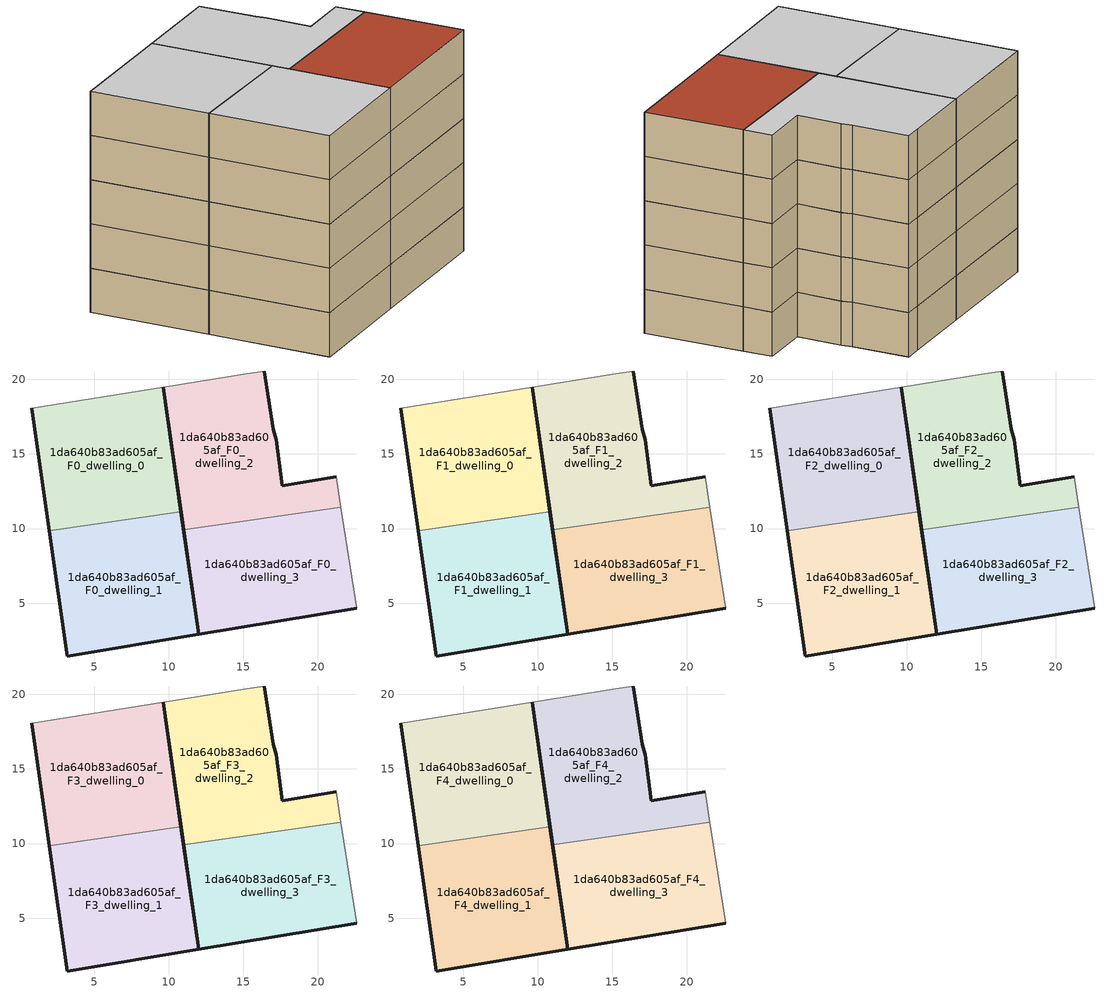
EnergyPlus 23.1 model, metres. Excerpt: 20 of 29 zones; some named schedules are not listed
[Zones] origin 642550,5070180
1da640b83ad605af_F0_dwelling_0
 floor ground (EU_floor_Construction): 10.81,11.11 9.61,19.47 0.8,18.07 1.98,9.84 z0
 wall outside (EU_wall_Construction): 1.98,9.84 0.8,18.07 / 9.61,19.47 10.81,11.11 z0:3
 wall adiabatic (EU_wall_Construction): 0.8,18.07 9.61,19.47 z0:3
 wall to 1da640b83ad605af_F0_dwelling_1 (EU_wall_Construction): 10.81,11.11 1.98,9.84 z0:3
1da640b83ad605af_F0_dwelling_1
 floor ground (EU_floor_Construction): 11.99,2.91 10.81,11.11 1.98,9.84 3.19,1.46 z0
 wall outside (EU_wall_Construction): 10.81,11.11 11.99,2.91 3.19,1.46 1.98,9.84 z0:3
1da640b83ad605af_F0_dwelling_2
 floor ground (EU_floor_Construction): 21.53,11.44 21.21,13.46 17.61,12.86 17.21,15.96 17.01,16.66 16.41,20.57 15.21,20.37 9.61,19.47 10.98,9.93 z0
 wall outside (EU_wall_Construction): 10.98,9.93 9.61,19.47 / 16.41,20.57 17.01,16.66 17.21,15.96 17.61,12.86 21.21,13.46 z0:3
 wall adiabatic (EU_wall_Construction): 21.21,13.46 21.53,11.44 / 9.61,19.47 15.21,20.37 16.41,20.57 z0:3
 wall to 1da640b83ad605af_F0_dwelling_3 (EU_wall_Construction): 21.53,11.44 10.98,9.93 z0:3
1da640b83ad605af_F0_dwelling_3
 floor ground (EU_floor_Construction): 22.61,4.65 21.53,11.44 10.98,9.93 11.99,2.91 z0
 wall outside (EU_wall_Construction): 22.61,4.65 11.99,2.91 10.98,9.93 z0:3
 wall adiabatic (EU_wall_Construction): 21.53,11.44 22.61,4.65 z0:3
1da640b83ad605af_F1_dwelling_0
 floor to 1da640b83ad605af_F0_dwelling_0 (EU_floor_Construction): 10.81,11.11 9.61,19.47 0.8,18.07 1.98,9.84 z3
 wall outside (EU_wall_Construction): 1.98,9.84 0.8,18.07 / 9.61,19.47 10.81,11.11 z3:6
 wall adiabatic (EU_wall_Construction): 0.8,18.07 9.61,19.47 z3:6
 wall to 1da640b83ad605af_F1_dwelling_1 (EU_wall_Construction): 10.81,11.11 1.98,9.84 z3:6
1da640b83ad605af_F1_dwelling_1
 floor to 1da640b83ad605af_F0_dwelling_1 (EU_floor_Construction): 11.99,2.91 10.81,11.11 1.98,9.84 3.19,1.46 z3
 wall outside (EU_wall_Construction): 10.81,11.11 11.99,2.91 3.19,1.46 1.98,9.84 z3:6
1da640b83ad605af_F1_dwelling_2
 floor to 1da640b83ad605af_F0_dwelling_2 (EU_floor_Construction): 21.53,11.44 21.21,13.46 17.61,12.86 17.21,15.96 17.01,16.66 16.41,20.57 15.21,20.37 9.61,19.47 10.98,9.93 z3
 wall outside (EU_wall_Construction): 10.98,9.93 9.61,19.47 / 16.41,20.57 17.01,16.66 17.21,15.96 17.61,12.86 21.21,13.46 z3:6
 wall adiabatic (EU_wall_Construction): 21.21,13.46 21.53,11.44 / 9.61,19.47 15.21,20.37 16.41,20.57 z3:6
 wall to 1da640b83ad605af_F1_dwelling_3 (EU_wall_Construction): 21.53,11.44 10.98,9.93 z3:6
1da640b83ad605af_F1_dwelling_3
 floor to 1da640b83ad605af_F0_dwelling_3 (EU_floor_Construction): 22.61,4.65 21.53,11.44 10.98,9.93 11.99,2.91 z3
 wall outside (EU_wall_Construction): 22.61,4.65 11.99,2.91 10.98,9.93 z3:6
 wall adiabatic (EU_wall_Construction): 21.53,11.44 22.61,4.65 z3:6
1da640b83ad605af_F2_dwelling_0
 floor to 1da640b83ad605af_F1_dwelling_0 (EU_floor_Construction): 10.81,11.11 9.61,19.47 0.8,18.07 1.98,9.84 z6
 wall outside (EU_wall_Construction): 1.98,9.84 0.8,18.07 / 9.61,19.47 10.81,11.11 z6:9
 wall adiabatic (EU_wall_Construction): 0.8,18.07 9.61,19.47 z6:9
 wall to 1da640b83ad605af_F2_dwelling_1 (EU_wall_Construction): 10.81,11.11 1.98,9.84 z6:9
1da640b83ad605af_F2_dwelling_1
 floor to 1da640b83ad605af_F1_dwelling_1 (EU_floor_Construction): 11.99,2.91 10.81,11.11 1.98,9.84 3.19,1.46 z6
 wall outside (EU_wall_Construction): 10.81,11.11 11.99,2.91 3.19,1.46 1.98,9.84 z6:9
1da640b83ad605af_F2_dwelling_2
 floor to 1da640b83ad605af_F1_dwelling_2 (EU_floor_Construction): 21.53,11.44 21.21,13.46 17.61,12.86 17.21,15.96 17.01,16.66 16.41,20.57 15.21,20.37 9.61,19.47 10.98,9.93 z6
 wall outside (EU_wall_Construction): 10.98,9.93 9.61,19.47 / 16.41,20.57 17.01,16.66 17.21,15.96 17.61,12.86 21.21,13.46 z6:9
 wall adiabatic (EU_wall_Construction): 21.21,13.46 21.53,11.44 / 9.61,19.47 15.21,20.37 16.41,20.57 z6:9
 wall to 1da640b83ad605af_F2_dwelling_3 (EU_wall_Construction): 21.53,11.44 10.98,9.93 z6:9
1da640b83ad605af_F2_dwelling_3
 floor to 1da640b83ad605af_F1_dwelling_3 (EU_floor_Construction): 22.61,4.65 21.53,11.44 10.98,9.93 11.99,2.91 z6
 wall outside (EU_wall_Construction): 22.61,4.65 11.99,2.91 10.98,9.93 z6:9
 wall adiabatic (EU_wall_Construction): 21.53,11.44 22.61,4.65 z6:9
1da640b83ad605af_F3_dwelling_0
 floor to 1da640b83ad605af_F2_dwelling_0 (EU_floor_Construction): 10.81,11.11 9.61,19.47 0.8,18.07 1.98,9.84 z9
 wall outside (EU_wall_Construction): 1.98,9.84 0.8,18.07 / 9.61,19.47 10.81,11.11 z9:12
 wall adiabatic (EU_wall_Construction): 0.8,18.07 9.61,19.47 z9:12
 wall to 1da640b83ad605af_F3_dwelling_1 (EU_wall_Construction): 10.81,11.11 1.98,9.84 z9:12
1da640b83ad605af_F3_dwelling_1
 floor to 1da640b83ad605af_F2_dwelling_1 (EU_floor_Construction): 11.99,2.91 10.81,11.11 1.98,9.84 3.19,1.46 z9
 wall outside (EU_wall_Construction): 10.81,11.11 11.99,2.91 3.19,1.46 1.98,9.84 z9:12
1da640b83ad605af_F3_dwelling_2
 floor to 1da640b83ad605af_F2_dwelling_2 (EU_floor_Construction): 21.53,11.44 21.21,13.46 17.61,12.86 17.21,15.96 17.01,16.66 16.41,20.57 15.21,20.37 9.61,19.47 10.98,9.93 z9
 wall outside (EU_wall_Construction): 10.98,9.93 9.61,19.47 / 16.41,20.57 17.01,16.66 17.21,15.96 17.61,12.86 21.21,13.46 z9:12
 wall adiabatic (EU_wall_Construction): 21.21,13.46 21.53,11.44 / 9.61,19.47 15.21,20.37 16.41,20.57 z9:12
 wall to 1da640b83ad605af_F3_dwelling_3 (EU_wall_Construction): 21.53,11.44 10.98,9.93 z9:12
1da640b83ad605af_F3_dwelling_3
 floor to 1da640b83ad605af_F2_dwelling_3 (EU_floor_Construction): 22.61,4.65 21.53,11.44 10.98,9.93 11.99,2.91 z9
 wall outside (EU_wall_Construction): 22.61,4.65 11.99,2.91 10.98,9.93 z9:12
 wall adiabatic (EU_wall_Construction): 21.53,11.44 22.61,4.65 z9:12
1da640b83ad605af_F4_dwelling_0
 floor to 1da640b83ad605af_F3_dwelling_0 (EU_floor_Construction): 10.81,11.11 9.61,19.47 0.8,18.07 1.98,9.84 z12
 wall outside (EU_wall_Construction): 1.98,9.84 0.8,18.07 / 9.61,19.47 10.81,11.11 z12:15
 wall adiabatic (EU_wall_Construction): 0.8,18.07 9.61,19.47 z12:15
 wall to 1da640b83ad605af_F4_dwelling_1 (EU_wall_Construction): 10.81,11.11 1.98,9.84 z12:15
 ceiling to 1da640b83ad605af_F5_dwelling_0 (EU_floor_Construction): 9.61,19.47 10.81,11.11 1.98,9.84 0.8,18.07 z15
1da640b83ad605af_F4_dwelling_1
 floor to 1da640b83ad605af_F3_dwelling_1 (EU_floor_Construction): 11.99,2.91 10.81,11.11 1.98,9.84 3.19,1.46 z12
 wall outside (EU_wall_Construction): 10.81,11.11 11.99,2.91 3.19,1.46 1.98,9.84 z12:15
 ceiling to 1da640b83ad605af_F5_dwelling_1 (EU_floor_Construction): 10.81,11.11 11.99,2.91 3.19,1.46 1.98,9.84 z15
1da640b83ad605af_F4_dwelling_2
 floor to 1da640b83ad605af_F3_dwelling_2 (EU_floor_Construction): 21.53,11.44 21.21,13.46 17.61,12.86 17.21,15.96 17.01,16.66 16.41,20.57 15.21,20.37 9.61,19.47 10.98,9.93 z12
 wall outside (EU_wall_Construction): 10.98,9.93 9.61,19.47 / 16.41,20.57 17.01,16.66 17.21,15.96 17.61,12.86 21.21,13.46 z12:15
 wall adiabatic (EU_wall_Construction): 21.21,13.46 21.53,11.44 / 9.61,19.47 15.21,20.37 16.41,20.57 z12:15
 wall to 1da640b83ad605af_F4_dwelling_3 (EU_wall_Construction): 21.53,11.44 10.98,9.93 z12:15
 ceiling to 1da640b83ad605af_F5_dwelling_2 (EU_floor_Construction): 16.41,20.57 17.01,16.66 17.21,15.96 17.61,12.86 21.21,13.46 21.53,11.44 10.98,9.93 9.61,19.47 15.21,20.37 z15
1da640b83ad605af_F4_dwelling_3
 floor to 1da640b83ad605af_F3_dwelling_3 (EU_floor_Construction): 22.61,4.65 21.53,11.44 10.98,9.93 11.99,2.91 z12
 wall outside (EU_wall_Construction): 22.61,4.65 11.99,2.91 10.98,9.93 z12:15
 wall adiabatic (EU_wall_Construction): 21.53,11.44 22.61,4.65 z12:15
 roof outside (EU_roof_Construction): 21.53,11.44 22.61,4.65 11.99,2.91 10.98,9.93 z15
[Building]
EU S2 Campaign: North Axis=0; Terrain=City; Solar Distribution=FullExterior
[Site:Location]
Lyon-Bron: Latitude=45.75; Longitude=5; Time Zone=1; Elevation=198
[SizingPeriod:WeatherFileDays]
AnnualSizingPeriod: Begin Month=1; Begin Day of Month=1; End Month=12; End Day of Month=31; Day of Week for Start Day=Monday; Use Weather File Daylight Saving Period=No; Use Weather File Rain and Snow Indicators=No
[MATERIAL]
EU_InternalMass_Material: Roughness=MediumRough; Thickness=0.1; Conductivity=1; Density=1800; Specific Heat=900; Thermal Absorptance=0.9; Solar Absorptance=0.7; Visible Absorptance=0.7
[MATERIAL:NOMASS] Roughness=MediumRough; Thermal Absorptance=0.9; Solar Absorptance=0.7; Visible Absorptance=0.7
Name | Thermal Resistance
EU_wall_NoMass | 0.776494
EU_roof_NoMass | 0.486893
EU_floor_NoMass | 0.421597
[CONSTRUCTION]
EU_wall_Construction: EU_wall_NoMass
EU_roof_Construction: EU_roof_NoMass
EU_floor_Construction: EU_floor_NoMass
EU_InternalMass_Construction: EU_InternalMass_Material
[ZONE] Type=1; Multiplier=1; Ceiling Height=autocalculate; Floor Area=autocalculate; Part of Total Floor Area=Yes
Name | Volume
1da640b83ad605af_F0_dwelling_0; 1da640b83ad605af_F1_dwelling_0; 1da640b83ad605af_F2_dwelling_0; 1da640b83ad605af_F3_dwelling_0; 1da640b83ad605af_F4_dwelling_0; 1da640b83ad605af_F0_dwelling_3 | 224.292
1da640b83ad605af_F0_dwelling_1 | 224.263
1da640b83ad605af_F1_dwelling_1; 1da640b83ad605af_F2_dwelling_1; 1da640b83ad605af_F3_dwelling_1; 1da640b83ad605af_F4_dwelling_1 | 224.264
1da640b83ad605af_F0_dwelling_2; 1da640b83ad605af_F1_dwelling_2; 1da640b83ad605af_F2_dwelling_2; 1da640b83ad605af_F3_dwelling_2; 1da640b83ad605af_F4_dwelling_2 | 224.29
1da640b83ad605af_F1_dwelling_3; 1da640b83ad605af_F2_dwelling_3; 1da640b83ad605af_F3_dwelling_3; 1da640b83ad605af_F4_dwelling_3 | 224.294
[INTERNALMASS] Construction=EU_InternalMass_Construction
Name | Zone or ZoneList | Surface Area
1da640b83ad605af_F0_dwelling_0_EU_InternalMass | 1da640b83ad605af_F0_dwelling_0 | 74.7641
1da640b83ad605af_F0_dwelling_1_EU_InternalMass | 1da640b83ad605af_F0_dwelling_1 | 74.7544
1da640b83ad605af_F0_dwelling_2_EU_InternalMass | 1da640b83ad605af_F0_dwelling_2 | 74.7633
1da640b83ad605af_F0_dwelling_3_EU_InternalMass | 1da640b83ad605af_F0_dwelling_3 | 74.7645
1da640b83ad605af_F1_dwelling_0_EU_InternalMass | 1da640b83ad605af_F1_dwelling_0 | 74.7641
1da640b83ad605af_F1_dwelling_1_EU_InternalMass | 1da640b83ad605af_F1_dwelling_1 | 74.7544
1da640b83ad605af_F1_dwelling_2_EU_InternalMass | 1da640b83ad605af_F1_dwelling_2 | 74.7633
1da640b83ad605af_F1_dwelling_3_EU_InternalMass | 1da640b83ad605af_F1_dwelling_3 | 74.7645
1da640b83ad605af_F2_dwelling_0_EU_InternalMass | 1da640b83ad605af_F2_dwelling_0 | 74.7641
1da640b83ad605af_F2_dwelling_1_EU_InternalMass | 1da640b83ad605af_F2_dwelling_1 | 74.7544
1da640b83ad605af_F2_dwelling_2_EU_InternalMass | 1da640b83ad605af_F2_dwelling_2 | 74.7633
1da640b83ad605af_F2_dwelling_3_EU_InternalMass | 1da640b83ad605af_F2_dwelling_3 | 74.7645
1da640b83ad605af_F3_dwelling_0_EU_InternalMass | 1da640b83ad605af_F3_dwelling_0 | 74.7641
1da640b83ad605af_F3_dwelling_1_EU_InternalMass | 1da640b83ad605af_F3_dwelling_1 | 74.7544
1da640b83ad605af_F3_dwelling_2_EU_InternalMass | 1da640b83ad605af_F3_dwelling_2 | 74.7633
1da640b83ad605af_F3_dwelling_3_EU_InternalMass | 1da640b83ad605af_F3_dwelling_3 | 74.7645
1da640b83ad605af_F4_dwelling_0_EU_InternalMass | 1da640b83ad605af_F4_dwelling_0 | 74.7641
1da640b83ad605af_F4_dwelling_1_EU_InternalMass | 1da640b83ad605af_F4_dwelling_1 | 74.7544
1da640b83ad605af_F4_dwelling_2_EU_InternalMass | 1da640b83ad605af_F4_dwelling_2 | 74.7633
1da640b83ad605af_F4_dwelling_3_EU_InternalMass | 1da640b83ad605af_F4_dwelling_3 | 74.7645
[OTHEREQUIPMENT] Fuel Type=Electricity; Design Level Calculation Method=Watts/Area; Power per Zone Floor Area=1; Fraction Latent=0; Fraction Radiant=0; Fraction Lost=0; Carbon Dioxide Generation Rate=0; EndUse Subcategory=EU_Step8_InternalGains
Name | Zone or ZoneList or Space or SpaceList | Schedule
EU_Step8_InternalGain_1da640b83ad605af_F0_dwelling_0_f000 | 1da640b83ad605af_F0_dwelling_0 | EU_Step8_GainSchedule_1da640b83ad605af_F0_dwelling_0_f000
EU_Step8_InternalGain_1da640b83ad605af_F0_dwelling_1_f000 | 1da640b83ad605af_F0_dwelling_1 | EU_Step8_GainSchedule_1da640b83ad605af_F0_dwelling_1_f000
EU_Step8_InternalGain_1da640b83ad605af_F0_dwelling_2_f000 | 1da640b83ad605af_F0_dwelling_2 | EU_Step8_GainSchedule_1da640b83ad605af_F0_dwelling_2_f000
EU_Step8_InternalGain_1da640b83ad605af_F0_dwelling_3_f000 | 1da640b83ad605af_F0_dwelling_3 | EU_Step8_GainSchedule_1da640b83ad605af_F0_dwelling_3_f000
EU_Step8_InternalGain_1da640b83ad605af_F1_dwelling_0_f000 | 1da640b83ad605af_F1_dwelling_0 | EU_Step8_GainSchedule_1da640b83ad605af_F1_dwelling_0_f000
EU_Step8_InternalGain_1da640b83ad605af_F1_dwelling_1_f000 | 1da640b83ad605af_F1_dwelling_1 | EU_Step8_GainSchedule_1da640b83ad605af_F1_dwelling_1_f000
EU_Step8_InternalGain_1da640b83ad605af_F1_dwelling_2_f000 | 1da640b83ad605af_F1_dwelling_2 | EU_Step8_GainSchedule_1da640b83ad605af_F1_dwelling_2_f000
EU_Step8_InternalGain_1da640b83ad605af_F1_dwelling_3_f000 | 1da640b83ad605af_F1_dwelling_3 | EU_Step8_GainSchedule_1da640b83ad605af_F1_dwelling_3_f000
EU_Step8_InternalGain_1da640b83ad605af_F2_dwelling_0_f000 | 1da640b83ad605af_F2_dwelling_0 | EU_Step8_GainSchedule_1da640b83ad605af_F2_dwelling_0_f000
EU_Step8_InternalGain_1da640b83ad605af_F2_dwelling_1_f000 | 1da640b83ad605af_F2_dwelling_1 | EU_Step8_GainSchedule_1da640b83ad605af_F2_dwelling_1_f000
EU_Step8_InternalGain_1da640b83ad605af_F2_dwelling_2_f000 | 1da640b83ad605af_F2_dwelling_2 | EU_Step8_GainSchedule_1da640b83ad605af_F2_dwelling_2_f000
EU_Step8_InternalGain_1da640b83ad605af_F2_dwelling_3_f000 | 1da640b83ad605af_F2_dwelling_3 | EU_Step8_GainSchedule_1da640b83ad605af_F2_dwelling_3_f000
EU_Step8_InternalGain_1da640b83ad605af_F3_dwelling_0_f000 | 1da640b83ad605af_F3_dwelling_0 | EU_Step8_GainSchedule_1da640b83ad605af_F3_dwelling_0_f000
EU_Step8_InternalGain_1da640b83ad605af_F3_dwelling_1_f000 | 1da640b83ad605af_F3_dwelling_1 | EU_Step8_GainSchedule_1da640b83ad605af_F3_dwelling_1_f000
EU_Step8_InternalGain_1da640b83ad605af_F3_dwelling_2_f000 | 1da640b83ad605af_F3_dwelling_2 | EU_Step8_GainSchedule_1da640b83ad605af_F3_dwelling_2_f000
EU_Step8_InternalGain_1da640b83ad605af_F3_dwelling_3_f000 | 1da640b83ad605af_F3_dwelling_3 | EU_Step8_GainSchedule_1da640b83ad605af_F3_dwelling_3_f000
EU_Step8_InternalGain_1da640b83ad605af_F4_dwelling_0_f000 | 1da640b83ad605af_F4_dwelling_0 | EU_Step8_GainSchedule_1da640b83ad605af_F4_dwelling_0_f000
EU_Step8_InternalGain_1da640b83ad605af_F4_dwelling_1_f000 | 1da640b83ad605af_F4_dwelling_1 | EU_Step8_GainSchedule_1da640b83ad605af_F4_dwelling_1_f000
EU_Step8_InternalGain_1da640b83ad605af_F4_dwelling_2_f000 | 1da640b83ad605af_F4_dwelling_2 | EU_Step8_GainSchedule_1da640b83ad605af_F4_dwelling_2_f000
EU_Step8_InternalGain_1da640b83ad605af_F4_dwelling_3_f000 | 1da640b83ad605af_F4_dwelling_3 | EU_Step8_GainSchedule_1da640b83ad605af_F4_dwelling_3_f000
[ZONEVENTILATION:DESIGNFLOWRATE] Schedule=EU_AlwaysOn; Design Flow Rate Calculation Method=AirChanges/Hour; Air Changes per Hour=0.693814; Ventilation Type=Natural; Fan Pressure Rise=0; Fan Total Efficiency=1; Constant Term Coefficient=1; Temperature Term Coefficient=0; Velocity Term Coefficient=0; Velocity Squared Term Coefficient=0; Minimum Indoor Temperature=-100; Maximum Indoor Temperature=100; Delta Temperature=-100; Minimum Outdoor Temperature=-100; Maximum Outdoor Temperature=100; Maximum Wind Speed=40
Name | Zone or ZoneList or Space or SpaceList
EU_ConstantAir_1da640b83ad605af_F0_dwelling_0 | 1da640b83ad605af_F0_dwelling_0
EU_ConstantAir_1da640b83ad605af_F0_dwelling_1 | 1da640b83ad605af_F0_dwelling_1
EU_ConstantAir_1da640b83ad605af_F0_dwelling_2 | 1da640b83ad605af_F0_dwelling_2
EU_ConstantAir_1da640b83ad605af_F0_dwelling_3 | 1da640b83ad605af_F0_dwelling_3
EU_ConstantAir_1da640b83ad605af_F1_dwelling_0 | 1da640b83ad605af_F1_dwelling_0
EU_ConstantAir_1da640b83ad605af_F1_dwelling_1 | 1da640b83ad605af_F1_dwelling_1
EU_ConstantAir_1da640b83ad605af_F1_dwelling_2 | 1da640b83ad605af_F1_dwelling_2
EU_ConstantAir_1da640b83ad605af_F1_dwelling_3 | 1da640b83ad605af_F1_dwelling_3
EU_ConstantAir_1da640b83ad605af_F2_dwelling_0 | 1da640b83ad605af_F2_dwelling_0
EU_ConstantAir_1da640b83ad605af_F2_dwelling_1 | 1da640b83ad605af_F2_dwelling_1
EU_ConstantAir_1da640b83ad605af_F2_dwelling_2 | 1da640b83ad605af_F2_dwelling_2
EU_ConstantAir_1da640b83ad605af_F2_dwelling_3 | 1da640b83ad605af_F2_dwelling_3
EU_ConstantAir_1da640b83ad605af_F3_dwelling_0 | 1da640b83ad605af_F3_dwelling_0
EU_ConstantAir_1da640b83ad605af_F3_dwelling_1 | 1da640b83ad605af_F3_dwelling_1
EU_ConstantAir_1da640b83ad605af_F3_dwelling_2 | 1da640b83ad605af_F3_dwelling_2
EU_ConstantAir_1da640b83ad605af_F3_dwelling_3 | 1da640b83ad605af_F3_dwelling_3
EU_ConstantAir_1da640b83ad605af_F4_dwelling_0 | 1da640b83ad605af_F4_dwelling_0
EU_ConstantAir_1da640b83ad605af_F4_dwelling_1 | 1da640b83ad605af_F4_dwelling_1
EU_ConstantAir_1da640b83ad605af_F4_dwelling_2 | 1da640b83ad605af_F4_dwelling_2
EU_ConstantAir_1da640b83ad605af_F4_dwelling_3 | 1da640b83ad605af_F4_dwelling_3
[HVACTEMPLATE:THERMOSTAT] Constant Heating Setpoint=20; Constant Cooling Setpoint=50
EU_HeatOnly_1da640b83ad605af_F0_dwelling_0; EU_HeatOnly_1da640b83ad605af_F0_dwelling_1; EU_HeatOnly_1da640b83ad605af_F0_dwelling_2; EU_HeatOnly_1da640b83ad605af_F0_dwelling_3; EU_HeatOnly_1da640b83ad605af_F1_dwelling_0; EU_HeatOnly_1da640b83ad605af_F1_dwelling_1; EU_HeatOnly_1da640b83ad605af_F1_dwelling_2; EU_HeatOnly_1da640b83ad605af_F1_dwelling_3; EU_HeatOnly_1da640b83ad605af_F2_dwelling_0; EU_HeatOnly_1da640b83ad605af_F2_dwelling_1; EU_HeatOnly_1da640b83ad605af_F2_dwelling_2; EU_HeatOnly_1da640b83ad605af_F2_dwelling_3; EU_HeatOnly_1da640b83ad605af_F3_dwelling_0; EU_HeatOnly_1da640b83ad605af_F3_dwelling_1; EU_HeatOnly_1da640b83ad605af_F3_dwelling_2; EU_HeatOnly_1da640b83ad605af_F3_dwelling_3; EU_HeatOnly_1da640b83ad605af_F4_dwelling_0; EU_HeatOnly_1da640b83ad605af_F4_dwelling_1; EU_HeatOnly_1da640b83ad605af_F4_dwelling_2; EU_HeatOnly_1da640b83ad605af_F4_dwelling_3; EU_HeatOnly_1da640b83ad605af_F5_dwelling_0; EU_HeatOnly_1da640b83ad605af_F5_dwelling_1; EU_HeatOnly_1da640b83ad605af_F5_dwelling_2; EU_HeatOnly_1da640b83ad605af_F6_dwelling_0; EU_HeatOnly_1da640b83ad605af_F6_dwelling_1
